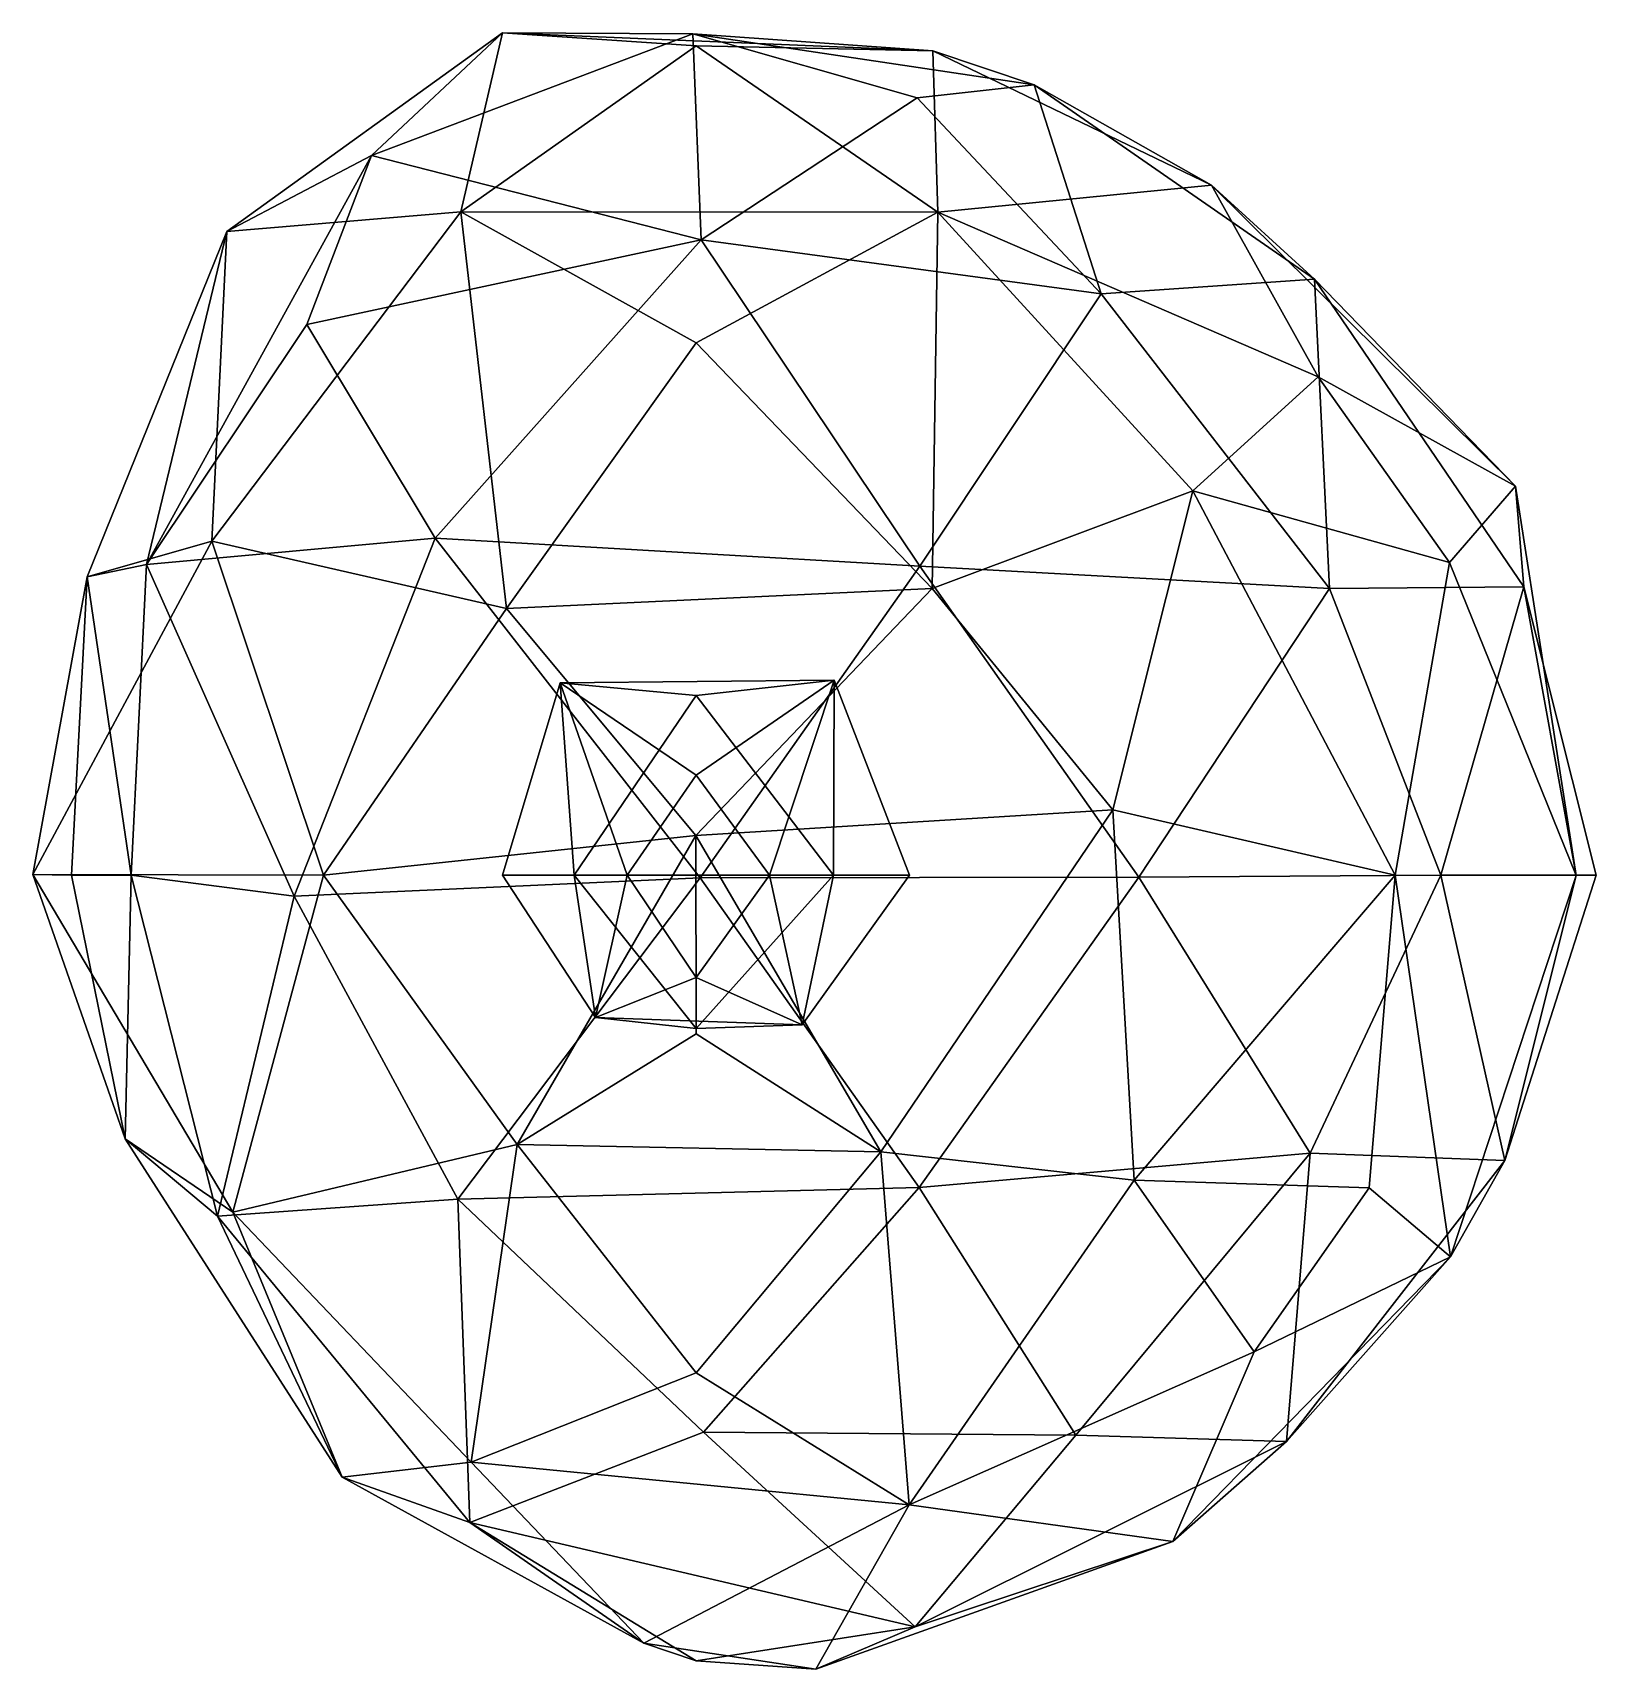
# Model space of a CAD drawing. Extents: x 290034 to 295698, y 4553723 to 4561693.
# Drawn here: x 294393.1 to 294482.3, y 4559823.8 to 4559917.1 of the extents above; entities that cross this region are included whole.
import ezdxf

# ---------------------------------------------------------------- set-up
doc = ezdxf.new("R2010")
doc.units = 0
doc.layers.add('Au_ppm_Pref_-_0_2', color=7, linetype='CONTINUOUS')

msp = doc.modelspace()

# ---------------------------------------------------------------- linework, layer by layer
at = {"layer": 'Au_ppm_Pref_-_0_2'}
for points in [[(294412.434, 4559910.122, 1828.452), (294419.902, 4559917.12, 1834.174), (294404.18, 4559905.797, 1835.249)], [(294404.18, 4559905.797, 1835.249), (294419.902, 4559917.12, 1834.174), (294417.523, 4559906.908, 1841.592)], [(294412.434, 4559910.122, 1828.452), (294430.745, 4559917.051, 1829.801), (294419.902, 4559917.12, 1834.174)], [(294430.745, 4559917.051, 1829.801), (294412.434, 4559910.122, 1828.452), (294431.233, 4559905.316, 1823.322)], [(294430.95, 4559916.367, 1839.131), (294417.523, 4559906.908, 1841.592), (294419.902, 4559917.12, 1834.174)], [(294444.723, 4559906.891, 1841.705), (294417.523, 4559906.908, 1841.592), (294430.95, 4559916.367, 1839.131)], [(294444.434, 4559916.092, 1834.58), (294430.95, 4559916.367, 1839.131), (294419.902, 4559917.12, 1834.174)], [(294444.434, 4559916.092, 1834.58), (294419.902, 4559917.12, 1834.174), (294430.745, 4559917.051, 1829.801)], [(294443.549, 4559913.406, 1826.419), (294430.745, 4559917.051, 1829.801), (294431.233, 4559905.316, 1823.322)], [(294443.549, 4559913.406, 1826.419), (294450.206, 4559914.141, 1829.312), (294430.745, 4559917.051, 1829.801)], [(294444.434, 4559916.092, 1834.58), (294430.745, 4559917.051, 1829.801), (294450.206, 4559914.141, 1829.312)], [(294444.434, 4559916.092, 1834.58), (294444.723, 4559906.891, 1841.705), (294430.95, 4559916.367, 1839.131)], [(294444.434, 4559916.092, 1834.58), (294460.328, 4559908.432, 1835.775), (294444.723, 4559906.891, 1841.705)], [(294444.434, 4559916.092, 1834.58), (294450.206, 4559914.141, 1829.312), (294460.328, 4559908.432, 1835.775)], [(294443.549, 4559913.406, 1826.419), (294431.233, 4559905.316, 1823.322), (294454.038, 4559902.239, 1824.2)], [(294443.549, 4559913.406, 1826.419), (294454.038, 4559902.239, 1824.2), (294450.206, 4559914.141, 1829.312)], [(294454.038, 4559902.239, 1824.2), (294466.202, 4559903.076, 1830.121), (294450.206, 4559914.141, 1829.312)], [(294460.328, 4559908.432, 1835.775), (294450.206, 4559914.141, 1829.312), (294466.202, 4559903.076, 1830.121)], [(294412.434, 4559910.122, 1828.452), (294404.18, 4559905.797, 1835.249), (294399.608, 4559886.807, 1828.732)], [(294408.742, 4559900.49, 1826.195), (294412.434, 4559910.122, 1828.452), (294399.608, 4559886.807, 1828.732)], [(294412.434, 4559910.122, 1828.452), (294408.742, 4559900.49, 1826.195), (294431.233, 4559905.316, 1823.322)], [(294466.41, 4559897.496, 1839.882), (294444.723, 4559906.891, 1841.705), (294460.328, 4559908.432, 1835.775)], [(294466.202, 4559903.076, 1830.121), (294477.65, 4559891.261, 1835.251), (294460.328, 4559908.432, 1835.775)], [(294466.41, 4559897.496, 1839.882), (294460.328, 4559908.432, 1835.775), (294477.65, 4559891.261, 1835.251)], [(294404.18, 4559905.797, 1835.249), (294417.523, 4559906.908, 1841.592), (294403.333, 4559888.129, 1842.677)], [(294403.333, 4559888.129, 1842.677), (294417.523, 4559906.908, 1841.592), (294420.127, 4559884.294, 1845.421)], [(294430.95, 4559899.448, 1845.37), (294420.127, 4559884.294, 1845.421), (294417.523, 4559906.908, 1841.592)], [(294430.95, 4559899.448, 1845.37), (294417.523, 4559906.908, 1841.592), (294444.723, 4559906.891, 1841.705)], [(294444.393, 4559885.425, 1845.264), (294430.95, 4559899.448, 1845.37), (294444.723, 4559906.891, 1841.705)], [(294444.393, 4559885.425, 1845.264), (294444.723, 4559906.891, 1841.705), (294459.26, 4559891.01, 1844.025)], [(294466.41, 4559897.496, 1839.882), (294459.26, 4559891.01, 1844.025), (294444.723, 4559906.891, 1841.705)], [(294396.228, 4559886.101, 1835.3), (294399.608, 4559886.807, 1828.732), (294404.18, 4559905.797, 1835.249)], [(294396.228, 4559886.101, 1835.3), (294404.18, 4559905.797, 1835.249), (294403.333, 4559888.129, 1842.677)], [(294408.742, 4559900.49, 1826.195), (294416.052, 4559888.299, 1822.151), (294431.233, 4559905.316, 1823.322)], [(294416.052, 4559888.299, 1822.151), (294443.696, 4559886.717, 1820.635), (294431.233, 4559905.316, 1823.322)], [(294443.696, 4559886.717, 1820.635), (294454.038, 4559902.239, 1824.2), (294431.233, 4559905.316, 1823.322)], [(294467.057, 4559885.431, 1823.73), (294454.038, 4559902.239, 1824.2), (294443.696, 4559886.717, 1820.635)], [(294454.038, 4559902.239, 1824.2), (294467.057, 4559885.431, 1823.73), (294466.202, 4559903.076, 1830.121)], [(294467.057, 4559885.431, 1823.73), (294478.127, 4559885.529, 1829.834), (294466.202, 4559903.076, 1830.121)], [(294466.202, 4559903.076, 1830.121), (294478.127, 4559885.529, 1829.834), (294477.65, 4559891.261, 1835.251)], [(294408.742, 4559900.49, 1826.195), (294399.608, 4559886.807, 1828.732), (294416.052, 4559888.299, 1822.151)], [(294444.393, 4559885.425, 1845.264), (294420.127, 4559884.294, 1845.421), (294430.95, 4559899.448, 1845.37)], [(294466.41, 4559897.496, 1839.882), (294473.888, 4559886.909, 1839.881), (294459.26, 4559891.01, 1844.025)], [(294477.65, 4559891.261, 1835.251), (294473.888, 4559886.909, 1839.881), (294466.41, 4559897.496, 1839.882)], [(294454.706, 4559872.821, 1845.207), (294444.393, 4559885.425, 1845.264), (294459.26, 4559891.01, 1844.025)], [(294454.706, 4559872.821, 1845.207), (294459.26, 4559891.01, 1844.025), (294470.796, 4559869.096, 1842.081)], [(294459.26, 4559891.01, 1844.025), (294473.888, 4559886.909, 1839.881), (294470.796, 4559869.096, 1842.081)], [(294477.65, 4559891.261, 1835.251), (294481.12, 4559869.07, 1835.275), (294473.888, 4559886.909, 1839.881)], [(294481.12, 4559869.07, 1835.275), (294477.65, 4559891.261, 1835.251), (294478.127, 4559885.529, 1829.834)], [(294416.052, 4559888.299, 1822.151), (294399.608, 4559886.807, 1828.732), (294408.028, 4559867.891, 1824.036)], [(294431.172, 4559868.943, 1820.844), (294416.052, 4559888.299, 1822.151), (294408.028, 4559867.891, 1824.036)], [(294416.052, 4559888.299, 1822.151), (294431.172, 4559868.943, 1820.844), (294443.696, 4559886.717, 1820.635)], [(294393.116, 4559869.12, 1841.177), (294403.333, 4559888.129, 1842.677), (294409.685, 4559869.091, 1845.276)], [(294403.333, 4559888.129, 1842.677), (294393.116, 4559869.12, 1841.177), (294396.228, 4559886.101, 1835.3)], [(294409.685, 4559869.091, 1845.276), (294403.333, 4559888.129, 1842.677), (294420.127, 4559884.294, 1845.421)], [(294398.725, 4559869.091, 1830.432), (294399.608, 4559886.807, 1828.732), (294396.228, 4559886.101, 1835.3)], [(294399.608, 4559886.807, 1828.732), (294398.725, 4559869.091, 1830.432), (294408.028, 4559867.891, 1824.036)], [(294431.172, 4559868.943, 1820.844), (294456.188, 4559868.982, 1820.903), (294443.696, 4559886.717, 1820.635)], [(294443.696, 4559886.717, 1820.635), (294456.188, 4559868.982, 1820.903), (294467.057, 4559885.431, 1823.73)], [(294481.12, 4559869.07, 1835.275), (294470.796, 4559869.096, 1842.081), (294473.888, 4559886.909, 1839.881)], [(294396.228, 4559886.101, 1835.3), (294393.116, 4559869.12, 1841.177), (294395.317, 4559869.091, 1835.251)], [(294398.725, 4559869.091, 1830.432), (294396.228, 4559886.101, 1835.3), (294395.317, 4559869.091, 1835.251)], [(294430.915, 4559871.347, 1844.837), (294420.127, 4559884.294, 1845.421), (294444.393, 4559885.425, 1845.264)], [(294430.915, 4559871.347, 1844.837), (294444.393, 4559885.425, 1845.264), (294454.706, 4559872.821, 1845.207)], [(294473.401, 4559869.091, 1824.54), (294467.057, 4559885.431, 1823.73), (294456.188, 4559868.982, 1820.903)], [(294467.057, 4559885.431, 1823.73), (294473.401, 4559869.091, 1824.54), (294478.127, 4559885.529, 1829.834)], [(294473.401, 4559869.091, 1824.54), (294482.26, 4559869.091, 1829.312), (294478.127, 4559885.529, 1829.834)], [(294478.127, 4559885.529, 1829.834), (294482.26, 4559869.091, 1829.312), (294481.12, 4559869.07, 1835.275)], [(294430.915, 4559871.347, 1844.837), (294409.685, 4559869.091, 1845.276), (294420.127, 4559884.294, 1845.421)], [(294419.895, 4559869.091, 1787.737), (294423.192, 4559880.063, 1787.737), (294423.987, 4559869.091, 1791.019)], [(294423.192, 4559880.063, 1787.737), (294419.895, 4559869.091, 1787.737), (294427.001, 4559869.091, 1785.875)], [(294423.192, 4559880.063, 1787.737), (294438.815, 4559880.213, 1787.737), (294430.95, 4559879.331, 1791.15)], [(294438.815, 4559880.213, 1787.737), (294423.192, 4559880.063, 1787.737), (294430.95, 4559874.785, 1785.839)], [(294423.192, 4559880.063, 1787.737), (294430.95, 4559879.331, 1791.15), (294423.987, 4559869.091, 1791.019)], [(294423.192, 4559880.063, 1787.737), (294427.001, 4559869.091, 1785.875), (294430.95, 4559874.785, 1785.839)], [(294438.762, 4559869.091, 1791.419), (294430.95, 4559879.331, 1791.15), (294438.815, 4559880.213, 1787.737)], [(294438.815, 4559880.213, 1787.737), (294430.95, 4559874.785, 1785.839), (294435.12, 4559869.091, 1785.771)], [(294443.111, 4559869.091, 1787.737), (294438.815, 4559880.213, 1787.737), (294435.12, 4559869.091, 1785.771)], [(294438.762, 4559869.091, 1791.419), (294438.815, 4559880.213, 1787.737), (294443.111, 4559869.091, 1787.737)], [(294438.762, 4559869.091, 1791.419), (294423.987, 4559869.091, 1791.019), (294430.95, 4559879.331, 1791.15)], [(294430.95, 4559874.785, 1785.839), (294427.001, 4559869.091, 1785.875), (294435.12, 4559869.091, 1785.771)], [(294430.915, 4559871.347, 1844.837), (294454.706, 4559872.821, 1845.207), (294441.466, 4559853.325, 1845.464)], [(294441.466, 4559853.325, 1845.464), (294454.706, 4559872.821, 1845.207), (294455.911, 4559851.696, 1843.799)], [(294454.706, 4559872.821, 1845.207), (294470.796, 4559869.096, 1842.081), (294455.911, 4559851.696, 1843.799)], [(294430.915, 4559871.347, 1844.837), (294420.737, 4559853.738, 1845.183), (294409.685, 4559869.091, 1845.276)], [(294430.915, 4559871.347, 1844.837), (294430.95, 4559860.038, 1844.112), (294420.737, 4559853.738, 1845.183)], [(294430.95, 4559860.038, 1844.112), (294430.915, 4559871.347, 1844.837), (294441.466, 4559853.325, 1845.464)], [(294393.116, 4559869.12, 1841.177), (294409.685, 4559869.091, 1845.276), (294404.518, 4559849.871, 1841.197)], [(294393.116, 4559869.12, 1841.177), (294404.518, 4559849.871, 1841.197), (294398.383, 4559854.063, 1835.251)], [(294395.317, 4559869.091, 1835.251), (294393.116, 4559869.12, 1841.177), (294398.383, 4559854.063, 1835.251)], [(294398.725, 4559869.091, 1830.432), (294395.317, 4559869.091, 1835.251), (294398.383, 4559854.063, 1835.251)], [(294398.725, 4559869.091, 1830.432), (294398.383, 4559854.063, 1835.251), (294403.642, 4559849.65, 1829.65)], [(294398.725, 4559869.091, 1830.432), (294403.642, 4559849.65, 1829.65), (294408.028, 4559867.891, 1824.036)], [(294420.737, 4559853.738, 1845.183), (294404.518, 4559849.871, 1841.197), (294409.685, 4559869.091, 1845.276)], [(294417.357, 4559850.623, 1822.73), (294431.172, 4559868.943, 1820.844), (294408.028, 4559867.891, 1824.036)], [(294417.357, 4559850.623, 1822.73), (294443.663, 4559851.291, 1821.069), (294431.172, 4559868.943, 1820.844)], [(294425.21, 4559860.973, 1787.737), (294419.895, 4559869.091, 1787.737), (294423.987, 4559869.091, 1791.019)], [(294419.895, 4559869.091, 1787.737), (294425.21, 4559860.973, 1787.737), (294427.001, 4559869.091, 1785.875)], [(294438.762, 4559869.091, 1791.419), (294430.95, 4559860.35, 1790.65), (294423.987, 4559869.091, 1791.019)], [(294425.21, 4559860.973, 1787.737), (294423.987, 4559869.091, 1791.019), (294430.95, 4559860.35, 1790.65)], [(294425.21, 4559860.973, 1787.737), (294430.95, 4559863.255, 1785.791), (294427.001, 4559869.091, 1785.875)], [(294435.12, 4559869.091, 1785.771), (294427.001, 4559869.091, 1785.875), (294430.95, 4559863.255, 1785.791)], [(294438.762, 4559869.091, 1791.419), (294436.982, 4559860.56, 1787.737), (294430.95, 4559860.35, 1790.65)], [(294436.982, 4559860.56, 1787.737), (294435.12, 4559869.091, 1785.771), (294430.95, 4559863.255, 1785.791)], [(294431.172, 4559868.943, 1820.844), (294443.663, 4559851.291, 1821.069), (294456.188, 4559868.982, 1820.903)], [(294436.982, 4559860.56, 1787.737), (294443.111, 4559869.091, 1787.737), (294435.12, 4559869.091, 1785.771)], [(294438.762, 4559869.091, 1791.419), (294443.111, 4559869.091, 1787.737), (294436.982, 4559860.56, 1787.737)], [(294456.188, 4559868.982, 1820.903), (294443.663, 4559851.291, 1821.069), (294465.943, 4559853.241, 1823.905)], [(294469.307, 4559851.273, 1841.191), (294455.911, 4559851.696, 1843.799), (294470.796, 4559869.096, 1842.081)], [(294465.943, 4559853.241, 1823.905), (294473.401, 4559869.091, 1824.54), (294456.188, 4559868.982, 1820.903)], [(294465.943, 4559853.241, 1823.905), (294477.037, 4559852.826, 1830.049), (294473.401, 4559869.091, 1824.54)], [(294469.307, 4559851.273, 1841.191), (294470.796, 4559869.096, 1842.081), (294473.942, 4559847.327, 1836.629)], [(294473.942, 4559847.327, 1836.629), (294470.796, 4559869.096, 1842.081), (294481.12, 4559869.07, 1835.275)], [(294473.401, 4559869.091, 1824.54), (294477.037, 4559852.826, 1830.049), (294482.26, 4559869.091, 1829.312)], [(294473.942, 4559847.327, 1836.629), (294481.12, 4559869.07, 1835.275), (294477.037, 4559852.826, 1830.049)], [(294482.26, 4559869.091, 1829.312), (294477.037, 4559852.826, 1830.049), (294481.12, 4559869.07, 1835.275)], [(294408.028, 4559867.891, 1824.036), (294403.642, 4559849.65, 1829.65), (294417.357, 4559850.623, 1822.73)], [(294425.21, 4559860.973, 1787.737), (294436.982, 4559860.56, 1787.737), (294430.95, 4559863.255, 1785.791)], [(294436.982, 4559860.56, 1787.737), (294425.21, 4559860.973, 1787.737), (294430.95, 4559860.35, 1790.65)], [(294430.95, 4559860.038, 1844.112), (294441.466, 4559853.325, 1845.464), (294420.737, 4559853.738, 1845.183)], [(294410.762, 4559834.76, 1835.251), (294403.642, 4559849.65, 1829.65), (294398.383, 4559854.063, 1835.251)], [(294398.383, 4559854.063, 1835.251), (294404.518, 4559849.871, 1841.197), (294410.762, 4559834.76, 1835.251)], [(294418.106, 4559835.624, 1840.835), (294404.518, 4559849.871, 1841.197), (294420.737, 4559853.738, 1845.183)], [(294418.106, 4559835.624, 1840.835), (294420.737, 4559853.738, 1845.183), (294430.95, 4559840.708, 1844.712)], [(294430.95, 4559840.708, 1844.712), (294420.737, 4559853.738, 1845.183), (294441.466, 4559853.325, 1845.464)], [(294430.95, 4559840.708, 1844.712), (294441.466, 4559853.325, 1845.464), (294443.081, 4559833.201, 1841.249)], [(294441.466, 4559853.325, 1845.464), (294455.911, 4559851.696, 1843.799), (294443.081, 4559833.201, 1841.249)], [(294452.59, 4559837.163, 1824.786), (294465.943, 4559853.241, 1823.905), (294443.663, 4559851.291, 1821.069)], [(294452.59, 4559837.163, 1824.786), (294464.607, 4559836.807, 1830.044), (294465.943, 4559853.241, 1823.905)], [(294465.943, 4559853.241, 1823.905), (294464.607, 4559836.807, 1830.044), (294477.037, 4559852.826, 1830.049)], [(294464.607, 4559836.807, 1830.044), (294473.942, 4559847.327, 1836.629), (294477.037, 4559852.826, 1830.049)], [(294443.663, 4559851.291, 1821.069), (294417.357, 4559850.623, 1822.73), (294431.364, 4559837.332, 1824.052)], [(294431.364, 4559837.332, 1824.052), (294452.59, 4559837.163, 1824.786), (294443.663, 4559851.291, 1821.069)], [(294462.763, 4559841.919, 1841.191), (294443.081, 4559833.201, 1841.249), (294455.911, 4559851.696, 1843.799)], [(294469.307, 4559851.273, 1841.191), (294462.763, 4559841.919, 1841.191), (294455.911, 4559851.696, 1843.799)], [(294462.763, 4559841.919, 1841.191), (294469.307, 4559851.273, 1841.191), (294473.942, 4559847.327, 1836.629)], [(294403.642, 4559849.65, 1829.65), (294418.029, 4559832.187, 1829.222), (294417.357, 4559850.623, 1822.73)], [(294417.357, 4559850.623, 1822.73), (294418.029, 4559832.187, 1829.222), (294431.364, 4559837.332, 1824.052)], [(294403.642, 4559849.65, 1829.65), (294410.762, 4559834.76, 1835.251), (294418.029, 4559832.187, 1829.222)], [(294410.762, 4559834.76, 1835.251), (294404.518, 4559849.871, 1841.197), (294418.106, 4559835.624, 1840.835)], [(294462.763, 4559841.919, 1841.191), (294473.942, 4559847.327, 1836.629), (294458.115, 4559831.092, 1835.086)], [(294464.607, 4559836.807, 1830.044), (294458.115, 4559831.092, 1835.086), (294473.942, 4559847.327, 1836.629)], [(294443.081, 4559833.201, 1841.249), (294462.763, 4559841.919, 1841.191), (294458.115, 4559831.092, 1835.086)], [(294418.106, 4559835.624, 1840.835), (294430.95, 4559840.708, 1844.712), (294443.081, 4559833.201, 1841.249)], [(294431.364, 4559837.332, 1824.052), (294418.029, 4559832.187, 1829.222), (294443.425, 4559826.236, 1829.49)], [(294431.364, 4559837.332, 1824.052), (294443.425, 4559826.236, 1829.49), (294452.59, 4559837.163, 1824.786)], [(294443.425, 4559826.236, 1829.49), (294464.607, 4559836.807, 1830.044), (294452.59, 4559837.163, 1824.786)], [(294464.607, 4559836.807, 1830.044), (294443.425, 4559826.236, 1829.49), (294458.115, 4559831.092, 1835.086)], [(294410.762, 4559834.76, 1835.251), (294418.106, 4559835.624, 1840.835), (294427.963, 4559825.297, 1836.562)], [(294418.106, 4559835.624, 1840.835), (294443.081, 4559833.201, 1841.249), (294427.963, 4559825.297, 1836.562)], [(294427.963, 4559825.297, 1836.562), (294418.029, 4559832.187, 1829.222), (294410.762, 4559834.76, 1835.251)], [(294437.766, 4559823.817, 1835.251), (294427.963, 4559825.297, 1836.562), (294443.081, 4559833.201, 1841.249)], [(294437.766, 4559823.817, 1835.251), (294443.081, 4559833.201, 1841.249), (294458.115, 4559831.092, 1835.086)], [(294430.95, 4559824.294, 1832.197), (294418.029, 4559832.187, 1829.222), (294427.963, 4559825.297, 1836.562)], [(294418.029, 4559832.187, 1829.222), (294430.95, 4559824.294, 1832.197), (294443.425, 4559826.236, 1829.49)], [(294437.766, 4559823.817, 1835.251), (294458.115, 4559831.092, 1835.086), (294443.425, 4559826.236, 1829.49)], [(294430.95, 4559824.294, 1832.197), (294437.766, 4559823.817, 1835.251), (294443.425, 4559826.236, 1829.49)], [(294427.963, 4559825.297, 1836.562), (294437.766, 4559823.817, 1835.251), (294430.95, 4559824.294, 1832.197)]]:
    msp.add_3dface(points, dxfattribs=at)

doc.saveas('drawing.dxf')
